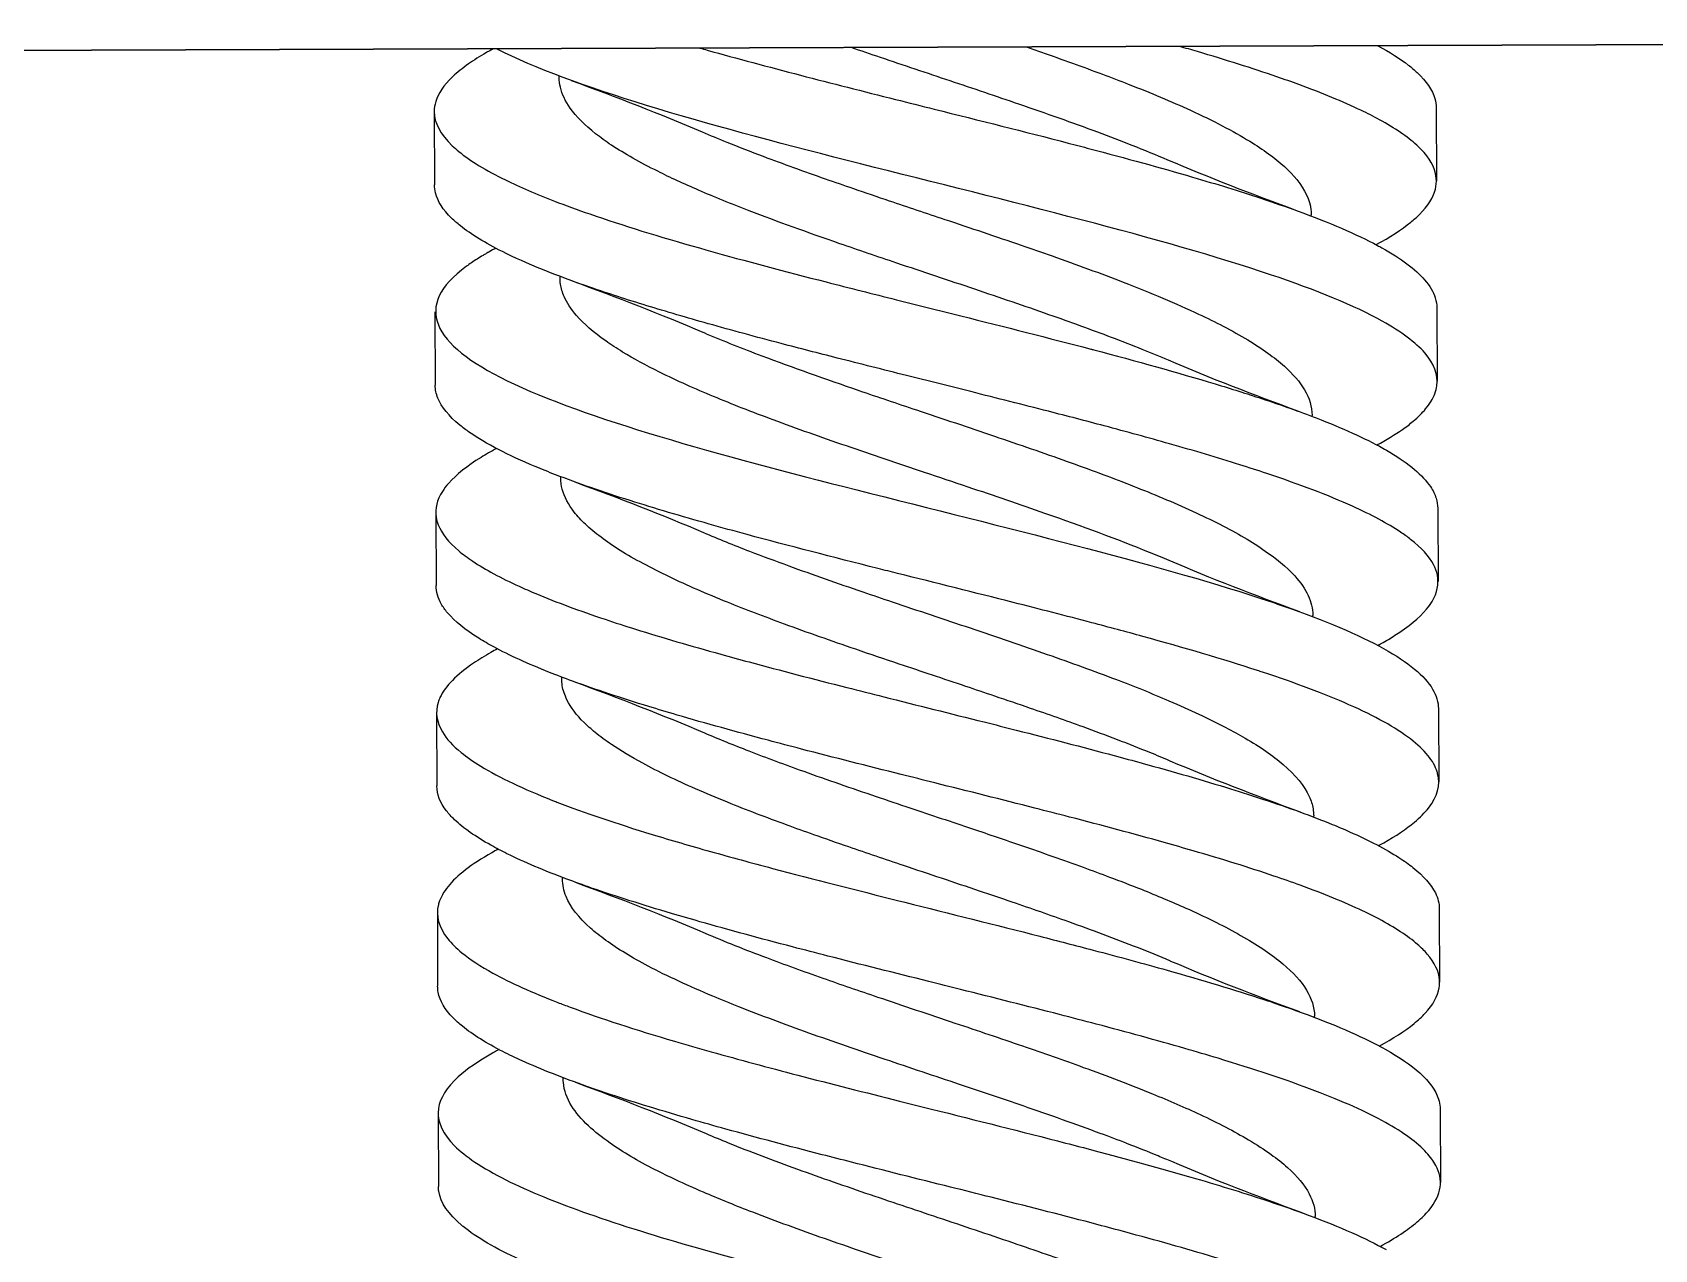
# Model space of a CAD drawing. Header units: millimetres. Extents: x 129 to 6329, y 33 to 3553.
# Drawn here: x 4313.11 to 4345.49, y 2875.15 to 2899.45 of the extents above; entities that cross this region are included whole.
import ezdxf

# ---------------------------------------------------------------- set-up
doc = ezdxf.new("R2010")
doc.units = ezdxf.units.MM
doc.layers.add('vistasIsometricas', color=255, linetype='Continuous')

msp = doc.modelspace()

# ---------------------------------------------------------------- linework, layer by layer
at = {"layer": 'vistasIsometricas', "extrusion": (-0.004614, 0.999989, 7.66e-14)}
for p, q in [((4296.886, 2899.041), (4407.784, 2899.421)), ((4303.957, 2899.074), (4414.855, 2899.454)), ((4323.624, 2898.553), (4323.624, 2898.583)), ((4341.127, 2897.953), (4341.133, 2896.489)), ((4321.127, 2897.873), (4321.133, 2896.409)), ((4338.636, 2895.788), (4338.636, 2895.809)), ((4323.64, 2894.553), (4323.64, 2894.583)), ((4321.143, 2893.873), (4321.149, 2892.409)), ((4341.143, 2893.953), (4341.149, 2892.489)), ((4338.652, 2891.788), (4338.652, 2891.809)), ((4323.657, 2890.553), (4323.656, 2890.583)), ((4321.159, 2889.873), (4321.165, 2888.409)), ((4341.159, 2889.954), (4341.165, 2888.489)), ((4338.668, 2887.788), (4338.668, 2887.81)), ((4323.673, 2886.553), (4323.673, 2886.583)), ((4341.175, 2885.954), (4341.181, 2884.489)), ((4321.175, 2885.873), (4321.181, 2884.409)), ((4338.684, 2883.788), (4338.684, 2883.81)), ((4323.689, 2882.553), (4323.689, 2882.583)), ((4321.191, 2881.873), (4321.197, 2880.409)), ((4341.191, 2881.954), (4341.197, 2880.489)), ((4338.7, 2879.788), (4338.7, 2879.81)), ((4323.705, 2878.553), (4323.705, 2878.583)), ((4321.208, 2877.873), (4321.213, 2876.409)), ((4341.207, 2877.954), (4341.213, 2876.49)), ((4338.716, 2875.788), (4338.716, 2875.81))]:
    msp.add_line(p, q, dxfattribs=at)
at = {"layer": 'vistasIsometricas'}
for points, knots in [([(4339.929, 2895.217), (4340.206, 2895.366), (4340.438, 2895.516), (4340.685, 2895.717), (4340.743, 2895.768), (4340.965, 2895.989), (4341.072, 2896.158), (4341.13, 2896.397), (4341.136, 2896.466), (4341.118, 2896.708), (4341.036, 2896.881), (4340.843, 2897.104), (4340.794, 2897.153), (4340.555, 2897.373), (4340.305, 2897.542), (4339.881, 2897.774), (4339.757, 2897.837), (4339.268, 2898.071), (4338.853, 2898.242), (4338.244, 2898.465), (4338.098, 2898.517), (4337.46, 2898.737), (4336.929, 2898.904), (4336.244, 2899.106), (4336.124, 2899.141), (4336.003, 2899.175)], [10.8534428, 10.8534428, 10.8534428, 10.8534428, 10.9437204, 10.9437204, 10.9746812, 10.9746812, 11.0772986, 11.0772986, 11.1190903, 11.1190903, 11.2244016, 11.2244016, 11.2545902, 11.2545902, 11.3579651, 11.3579651, 11.3964616, 11.3964616, 11.5013523, 11.5013523, 11.5332624, 11.5332624, 11.6361791, 11.6361791, 11.6576149, 11.6576149, 11.6576149, 11.6576149]), ([(4339.964, 2899.189), (4340.201, 2899.061), (4340.404, 2898.932), (4340.637, 2898.753), (4340.697, 2898.702), (4340.936, 2898.479), (4341.053, 2898.306), (4341.118, 2898.073), (4341.127, 2898.013), (4341.127, 2897.953)], [6.4805932, 6.4805932, 6.4805932, 6.4805932, 6.5590672, 6.5590672, 6.5899623, 6.5899623, 6.6952819, 6.6952819, 6.7314736, 6.7314736, 6.7314736, 6.7314736]), ([(4322.214, 2899.076), (4322.207, 2899.071), (4322.185, 2899.059), (4322.171, 2899.051), (4322.039, 2898.975), (4321.92, 2898.9), (4321.812, 2898.824), (4321.693, 2898.741), (4321.589, 2898.657), (4321.501, 2898.574), (4321.498, 2898.571), (4321.495, 2898.568), (4321.492, 2898.566), (4321.32, 2898.401), (4321.208, 2898.237), (4321.158, 2898.074), (4321.138, 2898.008), (4321.127, 2897.943), (4321.127, 2897.877), (4321.127, 2897.648), (4321.249, 2897.42), (4321.489, 2897.192), (4321.529, 2897.154), (4321.572, 2897.116), (4321.619, 2897.078), (4321.851, 2896.888), (4322.164, 2896.698), (4322.55, 2896.509), (4322.838, 2896.368), (4323.165, 2896.228), (4323.528, 2896.087), (4323.751, 2896.001), (4323.987, 2895.915), (4324.236, 2895.829), (4324.889, 2895.602), (4325.627, 2895.376), (4326.422, 2895.15), (4326.48, 2895.134), (4326.538, 2895.117), (4326.596, 2895.101), (4327.341, 2894.891), (4328.135, 2894.682), (4328.951, 2894.472), (4329.413, 2894.354), (4329.883, 2894.235), (4330.354, 2894.117), (4330.782, 2894.01), (4331.211, 2893.902), (4331.64, 2893.795), (4332.52, 2893.574), (4333.395, 2893.353), (4334.233, 2893.132), (4334.253, 2893.127), (4334.272, 2893.122), (4334.292, 2893.117), (4335.148, 2892.891), (4335.966, 2892.664), (4336.716, 2892.437), (4337.038, 2892.34), (4337.347, 2892.242), (4337.642, 2892.145), (4338.034, 2892.015), (4338.399, 2891.886), (4338.735, 2891.756), (4339.254, 2891.555), (4339.701, 2891.354), (4340.063, 2891.153)], [0.71570512, 0.71570512, 0.71570512, 0.71570512, 0.71574057, 0.71574057, 0.71574057, 0.71606639, 0.71606639, 0.71606639, 0.71642767, 0.71642767, 0.71642767, 0.71643921, 0.71643921, 0.71643921, 0.71715021, 0.71715021, 0.71715021, 0.7174341, 0.7174341, 0.7174341, 0.71842898, 0.71842898, 0.71842898, 0.7185953, 0.7185953, 0.7185953, 0.71942387, 0.71942387, 0.71942387, 0.72004038, 0.72004038, 0.72004038, 0.72041876, 0.72041876, 0.72041876, 0.72141363, 0.72141363, 0.72141363, 0.72148547, 0.72148547, 0.72148547, 0.72240851, 0.72240851, 0.72240851, 0.72293055, 0.72293055, 0.72293055, 0.72340341, 0.72340341, 0.72340341, 0.72437564, 0.72437564, 0.72437564, 0.72439828, 0.72439828, 0.72439828, 0.72539315, 0.72539315, 0.72539315, 0.72582073, 0.72582073, 0.72582073, 0.72638805, 0.72638805, 0.72638805, 0.72726581, 0.72726581, 0.72726581, 0.72726581]), ([(4340.053, 2893.689), (4339.501, 2893.996), (4338.745, 2894.305), (4337.824, 2894.616), (4335.683, 2895.341), (4332.612, 2896.078), (4329.637, 2896.831), (4326.782, 2897.554), (4324.073, 2898.292), (4322.532, 2899.049), (4322.478, 2899.076), (4322.426, 2899.102), (4322.375, 2899.129)], [0.277424582, 0.277424582, 0.277424582, 0.277424582, 0.278741435, 0.278741435, 0.278741435, 0.281803878, 0.281803878, 0.281803878, 0.284742326, 0.284742326, 0.284742326, 0.284844671, 0.284844671, 0.284844671, 0.284844671]), ([(4326.433, 2899.143), (4326.481, 2899.129), (4326.53, 2899.115), (4326.58, 2899.101), (4327.173, 2898.934), (4327.796, 2898.768), (4328.437, 2898.601), (4329.058, 2898.44), (4329.696, 2898.278), (4330.338, 2898.117), (4330.595, 2898.052), (4330.852, 2897.988), (4331.11, 2897.923), (4332.012, 2897.698), (4332.914, 2897.472), (4333.784, 2897.246), (4333.929, 2897.208), (4334.074, 2897.17), (4334.217, 2897.132), (4334.932, 2896.944), (4335.62, 2896.755), (4336.265, 2896.566), (4336.745, 2896.426), (4337.201, 2896.285), (4337.626, 2896.145), (4337.887, 2896.058), (4338.137, 2895.972), (4338.374, 2895.885), (4338.996, 2895.658), (4339.53, 2895.43), (4339.956, 2895.202), (4339.987, 2895.186), (4340.017, 2895.169), (4340.047, 2895.153)], [0.715644253, 0.715644253, 0.715644253, 0.715644253, 0.715705115, 0.715705115, 0.715705115, 0.71643923, 0.71643923, 0.71643923, 0.717150204, 0.717150204, 0.717150204, 0.717434113, 0.717434113, 0.717434113, 0.718428988, 0.718428988, 0.718428988, 0.718595292, 0.718595292, 0.718595292, 0.719423871, 0.719423871, 0.719423871, 0.720040381, 0.720040381, 0.720040381, 0.720418762, 0.720418762, 0.720418762, 0.721413635, 0.721413635, 0.721413635, 0.721485469, 0.721485469, 0.721485469, 0.721485469]), ([(4335.769, 2896.907), (4335.542, 2897.004), (4335.305, 2897.101), (4334.837, 2897.286), (4334.609, 2897.373), (4333.871, 2897.648), (4333.342, 2897.835), (4332.349, 2898.176), (4331.89, 2898.331), (4330.964, 2898.641), (4330.498, 2898.797), (4329.84, 2899.02), (4329.645, 2899.086), (4329.451, 2899.153)], [-1.0735242, -1.0735242, -1.0735242, -1.0735242, -1.0278297, -1.0278297, -0.9866179, -0.9866179, -0.8983752, -0.8983752, -0.8253751, -0.8253751, -0.7516959, -0.7516959, -0.7202333, -0.7202333, -0.7202333, -0.7202333]), ([(4332.947, 2899.165), (4333.048, 2899.13), (4333.148, 2899.095), (4333.666, 2898.914), (4334.074, 2898.768), (4334.642, 2898.555), (4334.814, 2898.489), (4335.427, 2898.249), (4335.843, 2898.075), (4336.674, 2897.694), (4337.073, 2897.488), (4337.543, 2897.198), (4337.666, 2897.115), (4338.016, 2896.86), (4338.206, 2896.688), (4338.51, 2896.313), (4338.605, 2896.112), (4338.633, 2895.876), (4338.635, 2895.843), (4338.636, 2895.809)], [-28.9743522, -28.9743522, -28.9743522, -28.9743522, -28.9579503, -28.9579503, -28.8888077, -28.8888077, -28.8576988, -28.8576988, -28.7757194, -28.7757194, -28.6785134, -28.6785134, -28.6398757, -28.6398757, -28.5590536, -28.5590536, -28.4646509, -28.4646509, -28.4492004, -28.4492004, -28.4492004, -28.4492004]), ([(4335.785, 2892.908), (4335.616, 2892.98), (4335.442, 2893.052), (4335.063, 2893.204), (4334.859, 2893.284), (4334.249, 2893.515), (4333.831, 2893.667), (4332.917, 2893.988), (4332.421, 2894.157), (4331.4, 2894.501), (4330.879, 2894.675), (4329.978, 2894.978), (4329.598, 2895.107), (4328.592, 2895.456), (4327.982, 2895.675), (4327.058, 2896.031), (4326.72, 2896.168), (4326.113, 2896.431), (4325.841, 2896.556), (4325.239, 2896.856), (4324.93, 2897.03), (4324.552, 2897.28), (4324.447, 2897.356), (4324.134, 2897.602), (4323.963, 2897.772), (4323.744, 2898.082), (4323.678, 2898.221), (4323.632, 2898.425), (4323.625, 2898.489), (4323.624, 2898.553)], [-1.6157554, -1.6157554, -1.6157554, -1.6157554, -1.5817348, -1.5817348, -1.5441935, -1.5441935, -1.4726585, -1.4726585, -1.3926564, -1.3926564, -1.3103312, -1.3103312, -1.249384, -1.249384, -1.145686, -1.145686, -1.0810085, -1.0810085, -1.0218906, -1.0218906, -0.9397544, -0.9397544, -0.904301, -0.904301, -0.8241905, -0.8241905, -0.7590246, -0.7590246, -0.7289933, -0.7289933, -0.7289933, -0.7289933]), ([(4326.474, 2897.469), (4326.633, 2897.401), (4326.798, 2897.333), (4327.201, 2897.17), (4327.444, 2897.076), (4328.092, 2896.831), (4328.507, 2896.682), (4329.119, 2896.467), (4329.307, 2896.402), (4329.732, 2896.256), (4329.972, 2896.175), (4330.579, 2895.97), (4330.949, 2895.846), (4331.832, 2895.55), (4332.342, 2895.379), (4333.051, 2895.135), (4333.257, 2895.063), (4333.955, 2894.817), (4334.432, 2894.643), (4335.43, 2894.256), (4335.936, 2894.045), (4336.559, 2893.751), (4336.723, 2893.67), (4337.052, 2893.498), (4337.215, 2893.407), (4337.657, 2893.141), (4337.903, 2892.965), (4338.272, 2892.633), (4338.407, 2892.477), (4338.6, 2892.15), (4338.651, 2891.98), (4338.652, 2891.809)], [-28.7144397, -28.7144397, -28.7144397, -28.7144397, -28.6823003, -28.6823003, -28.6377092, -28.6377092, -28.5670158, -28.5670158, -28.5363738, -28.5363738, -28.4979989, -28.4979989, -28.4395111, -28.4395111, -28.3583183, -28.3583183, -28.324425, -28.324425, -28.2421881, -28.2421881, -28.1422543, -28.1422543, -28.1042947, -28.1042947, -28.0614898, -28.0614898, -27.9792195, -27.9792195, -27.9061338, -27.9061338, -27.8265379, -27.8265379, -27.8265379, -27.8265379]), ([(4339.961, 2887.217), (4339.986, 2887.23), (4340.01, 2887.243), (4340.13, 2887.31), (4340.22, 2887.363), (4340.579, 2887.591), (4340.791, 2887.764), (4340.978, 2887.989), (4341.015, 2888.041), (4341.151, 2888.267), (4341.186, 2888.441), (4341.139, 2888.686), (4341.113, 2888.757), (4340.987, 2888.997), (4340.834, 2889.164), (4340.556, 2889.381), (4340.489, 2889.429), (4340.158, 2889.65), (4339.836, 2889.822), (4338.972, 2890.213), (4338.398, 2890.43), (4337.572, 2890.706), (4337.392, 2890.765), (4336.766, 2890.962), (4336.298, 2891.102), (4335.386, 2891.36), (4334.95, 2891.479), (4334.137, 2891.696), (4333.765, 2891.793), (4332.879, 2892.021), (4332.361, 2892.151), (4331.413, 2892.389), (4330.985, 2892.496), (4330.093, 2892.72), (4329.63, 2892.836), (4328.795, 2893.05), (4328.421, 2893.146), (4327.554, 2893.374), (4327.068, 2893.506), (4326.173, 2893.758), (4325.762, 2893.878), (4324.976, 2894.119), (4324.602, 2894.24), (4323.561, 2894.6), (4322.968, 2894.838), (4322.148, 2895.249), (4321.868, 2895.42), (4321.588, 2895.643), (4321.529, 2895.694), (4321.304, 2895.913), (4321.196, 2896.081), (4321.14, 2896.303), (4321.133, 2896.356), (4321.133, 2896.409)], [9.231634, 9.231634, 9.231634, 9.231634, 9.239582, 9.239582, 9.271803, 9.271803, 9.376628, 9.376628, 9.408037, 9.408037, 9.513327, 9.513327, 9.556752, 9.556752, 9.65901, 9.65901, 9.688601, 9.688601, 9.793862, 9.793862, 9.927723, 9.927723, 9.963546, 9.963546, 10.049287, 10.049287, 10.122789, 10.122789, 10.182649, 10.182649, 10.263408, 10.263408, 10.329549, 10.329549, 10.40163, 10.40163, 10.461278, 10.461278, 10.542552, 10.542552, 10.616652, 10.616652, 10.691359, 10.691359, 10.838575, 10.838575, 10.943575, 10.943575, 10.974916, 10.974916, 11.07765, 11.07765, 11.110061, 11.110061, 11.110061, 11.110061]), ([(4322.23, 2895.076), (4322.227, 2895.074), (4322.219, 2895.069), (4322.214, 2895.066), (4322.208, 2895.063), (4322.203, 2895.06), (4322.198, 2895.057), (4322.187, 2895.051), (4322.176, 2895.045), (4322.166, 2895.039), (4322.145, 2895.027), (4322.124, 2895.015), (4322.104, 2895.002), (4322.063, 2894.978), (4322.024, 2894.954), (4321.985, 2894.929), (4321.909, 2894.881), (4321.838, 2894.832), (4321.772, 2894.784), (4320.685, 2893.988), (4321.092, 2893.228), (4322.584, 2892.501), (4324.146, 2891.739), (4326.828, 2891.014), (4329.563, 2890.32), (4332.535, 2889.567), (4335.508, 2888.851), (4337.587, 2888.168), (4337.758, 2888.112), (4337.924, 2888.056), (4338.084, 2888), (4338.912, 2887.712), (4339.582, 2887.429), (4340.079, 2887.153)], [0.721485426, 0.721485426, 0.721485426, 0.721485426, 0.721492956, 0.721492956, 0.721492956, 0.721500486, 0.721500486, 0.721500486, 0.721515547, 0.721515547, 0.721515547, 0.721545668, 0.721545668, 0.721545668, 0.721605911, 0.721605911, 0.721605911, 0.721726395, 0.721726395, 0.721726395, 0.723710284, 0.723710284, 0.723710284, 0.725788502, 0.725788502, 0.725788502, 0.728046504, 0.728046504, 0.728046504, 0.728232576, 0.728232576, 0.728232576, 0.729196454, 0.729196454, 0.729196454, 0.729196454]), ([(4340.047, 2895.153), (4340.427, 2894.941), (4340.714, 2894.729), (4340.898, 2894.516), (4341.002, 2894.396), (4341.073, 2894.275), (4341.111, 2894.155), (4341.132, 2894.088), (4341.143, 2894.021), (4341.143, 2893.953)], [0.721485469, 0.721485469, 0.721485469, 0.721485469, 0.72240851, 0.72240851, 0.72240851, 0.722930558, 0.722930558, 0.722930558, 0.723220763, 0.723220763, 0.723220763, 0.723220763]), ([(4335.801, 2888.908), (4335.674, 2888.962), (4335.543, 2889.017), (4334.769, 2889.332), (4334.064, 2889.591), (4332.82, 2890.027), (4332.305, 2890.202), (4331.495, 2890.474), (4331.205, 2890.571), (4330.389, 2890.845), (4329.867, 2891.021), (4328.853, 2891.37), (4328.364, 2891.543), (4327.686, 2891.796), (4327.48, 2891.874), (4326.884, 2892.108), (4326.512, 2892.262), (4325.978, 2892.502), (4325.797, 2892.586), (4325.356, 2892.805), (4325.11, 2892.939), (4324.769, 2893.147), (4324.656, 2893.22), (4324.31, 2893.464), (4324.114, 2893.635), (4323.859, 2893.93), (4323.777, 2894.055), (4323.686, 2894.263), (4323.662, 2894.346), (4323.644, 2894.47), (4323.641, 2894.512), (4323.64, 2894.553)], [-2.3186754, -2.3186754, -2.3186754, -2.3186754, -2.2930132, -2.2930132, -2.1701217, -2.1701217, -2.0874966, -2.0874966, -2.0415519, -2.0415519, -1.9583562, -1.9583562, -1.8764307, -1.8764307, -1.8392959, -1.8392959, -1.766376, -1.766376, -1.7263468, -1.7263468, -1.6633399, -1.6633399, -1.6286813, -1.6286813, -1.5486017, -1.5486017, -1.4899294, -1.4899294, -1.4512486, -1.4512486, -1.4318794, -1.4318794, -1.4318794, -1.4318794]), ([(4339.945, 2891.217), (4340.137, 2891.321), (4340.308, 2891.424), (4340.533, 2891.582), (4340.604, 2891.636), (4340.767, 2891.773), (4340.85, 2891.855), (4341.003, 2892.039), (4341.065, 2892.14), (4341.123, 2892.295), (4341.136, 2892.348), (4341.172, 2892.62), (4341.091, 2892.837), (4340.718, 2893.266), (4340.432, 2893.477), (4340.053, 2893.689)], [2.7440973, 2.7440973, 2.7440973, 2.7440973, 2.8067832, 2.8067832, 2.8393183, 2.8393183, 2.8890991, 2.8890991, 2.9504415, 2.9504415, 2.9826676, 2.9826676, 3.1150743, 3.1150743, 3.2441779, 3.2441779, 3.2441779, 3.2441779]), ([(4326.49, 2893.469), (4326.513, 2893.459), (4326.536, 2893.449), (4326.907, 2893.292), (4327.278, 2893.145), (4328.278, 2892.767), (4328.931, 2892.536), (4329.984, 2892.176), (4330.368, 2892.047), (4331.273, 2891.743), (4331.795, 2891.569), (4332.805, 2891.226), (4333.292, 2891.058), (4334.194, 2890.735), (4334.61, 2890.581), (4335.207, 2890.348), (4335.403, 2890.269), (4336.01, 2890.016), (4336.395, 2889.842), (4337.095, 2889.49), (4337.405, 2889.312), (4337.93, 2888.956), (4338.143, 2888.78), (4338.422, 2888.473), (4338.511, 2888.344), (4338.634, 2888.082), (4338.666, 2887.95), (4338.668, 2887.815), (4338.668, 2887.812), (4338.668, 2887.81)], [-26.8452599, -26.8452599, -26.8452599, -26.8452599, -26.8406347, -26.8406347, -26.7711431, -26.7711431, -26.6619578, -26.6619578, -26.6008715, -26.6008715, -26.5185247, -26.5185247, -26.43909, -26.43909, -26.3663366, -26.3663366, -26.3291516, -26.3291516, -26.2472308, -26.2472308, -26.1636367, -26.1636367, -26.0806316, -26.0806316, -26.0202047, -26.0202047, -25.9585926, -25.9585926, -25.9573131, -25.9573131, -25.9573131, -25.9573131]), ([(4340.085, 2885.689), (4339.879, 2885.803), (4339.645, 2885.918), (4339.386, 2886.032), (4338.897, 2886.249), (4338.316, 2886.465), (4337.664, 2886.681), (4337.63, 2886.692), (4337.595, 2886.703), (4337.561, 2886.715), (4336.866, 2886.942), (4336.094, 2887.168), (4335.271, 2887.395), (4334.94, 2887.486), (4334.601, 2887.577), (4334.255, 2887.668), (4333.743, 2887.803), (4333.217, 2887.938), (4332.684, 2888.073), (4331.922, 2888.267), (4331.146, 2888.46), (4330.377, 2888.653), (4330.246, 2888.685), (4330.116, 2888.718), (4329.986, 2888.751), (4329.09, 2888.977), (4328.209, 2889.203), (4327.374, 2889.428), (4327.117, 2889.498), (4326.865, 2889.567), (4326.618, 2889.637), (4326.061, 2889.794), (4325.531, 2889.95), (4325.037, 2890.107), (4324.495, 2890.279), (4323.996, 2890.451), (4323.55, 2890.623), (4323.41, 2890.678), (4323.274, 2890.732), (4323.145, 2890.786), (4322.605, 2891.013), (4322.162, 2891.241), (4321.835, 2891.468), (4321.765, 2891.517), (4321.7, 2891.565), (4321.641, 2891.614), (4321.421, 2891.793), (4321.273, 2891.973), (4321.201, 2892.153), (4321.167, 2892.238), (4321.15, 2892.323), (4321.149, 2892.409)], [0.264838028, 0.264838028, 0.264838028, 0.264838028, 0.265338026, 0.265338026, 0.265338026, 0.266283113, 0.266283113, 0.266283113, 0.266332894, 0.266332894, 0.266332894, 0.267327765, 0.267327765, 0.267327765, 0.267728197, 0.267728197, 0.267728197, 0.268322659, 0.268322659, 0.268322659, 0.269173282, 0.269173282, 0.269173282, 0.269317525, 0.269317525, 0.269317525, 0.270312395, 0.270312395, 0.270312395, 0.270618366, 0.270618366, 0.270618366, 0.271307283, 0.271307283, 0.271307283, 0.272063451, 0.272063451, 0.272063451, 0.272302154, 0.272302154, 0.272302154, 0.273297022, 0.273297022, 0.273297022, 0.273508535, 0.273508535, 0.273508535, 0.2742919, 0.2742919, 0.2742919, 0.274663472, 0.274663472, 0.274663472, 0.274663472]), ([(4322.374, 2891.146), (4322.263, 2891.087), (4322.16, 2891.028), (4321.786, 2890.797), (4321.57, 2890.627), (4321.369, 2890.401), (4321.327, 2890.345), (4321.182, 2890.118), (4321.14, 2889.946), (4321.175, 2889.724), (4321.189, 2889.673), (4321.277, 2889.45), (4321.413, 2889.278), (4321.7, 2889.036), (4321.794, 2888.966), (4322.148, 2888.729), (4322.458, 2888.562), (4322.931, 2888.347), (4323.043, 2888.298), (4323.568, 2888.077), (4324.03, 2887.907), (4324.735, 2887.671), (4324.937, 2887.605), (4325.677, 2887.373), (4326.248, 2887.206), (4327.035, 2886.988), (4327.224, 2886.936), (4328.044, 2886.714), (4328.697, 2886.545), (4329.609, 2886.313), (4329.855, 2886.251), (4330.767, 2886.021), (4331.437, 2885.854), (4332.318, 2885.633), (4332.532, 2885.579), (4333.413, 2885.355), (4334.068, 2885.186), (4334.89, 2884.966), (4335.076, 2884.915), (4335.882, 2884.694), (4336.474, 2884.523), (4337.252, 2884.282), (4337.471, 2884.212), (4338.186, 2883.975), (4338.645, 2883.809), (4339.174, 2883.593), (4339.289, 2883.544), (4339.788, 2883.323), (4340.119, 2883.151), (4340.489, 2882.913), (4340.582, 2882.846), (4340.879, 2882.611), (4341.028, 2882.442), (4341.138, 2882.22), (4341.157, 2882.168), (4341.184, 2882.061), (4341.191, 2882.007), (4341.191, 2881.954)], [8.095749, 8.095749, 8.095749, 8.095749, 8.131528, 8.131528, 8.235056, 8.235056, 8.268817, 8.268817, 8.373307, 8.373307, 8.40434, 8.40434, 8.509653, 8.509653, 8.552572, 8.552572, 8.65494, 8.65494, 8.685054, 8.685054, 8.790251, 8.790251, 8.830614, 8.830614, 8.933553, 8.933553, 8.965545, 8.965545, 9.070417, 9.070417, 9.108839, 9.108839, 9.21223, 9.21223, 9.245581, 9.245581, 9.350163, 9.350163, 9.381288, 9.381288, 9.486597, 9.486597, 9.529641, 9.529641, 9.63198, 9.63198, 9.661995, 9.661995, 9.767204, 9.767204, 9.807681, 9.807681, 9.910593, 9.910593, 9.942504, 9.942504, 9.975235, 9.975235, 9.975235, 9.975235]), ([(4340.063, 2891.153), (4340.111, 2891.126), (4340.158, 2891.099), (4340.203, 2891.072), (4340.588, 2890.844), (4340.861, 2890.615), (4341.014, 2890.385), (4341.065, 2890.308), (4341.103, 2890.232), (4341.127, 2890.155), (4341.148, 2890.088), (4341.159, 2890.021), (4341.159, 2889.954)], [0.727265813, 0.727265813, 0.727265813, 0.727265813, 0.727382918, 0.727382918, 0.727382918, 0.728377789, 0.728377789, 0.728377789, 0.7287109, 0.7287109, 0.7287109, 0.729001108, 0.729001108, 0.729001108, 0.729001108]), ([(4335.818, 2884.907), (4335.686, 2884.964), (4335.552, 2885.02), (4334.995, 2885.246), (4334.548, 2885.417), (4333.739, 2885.711), (4333.388, 2885.835), (4332.795, 2886.04), (4332.558, 2886.121), (4332.126, 2886.267), (4331.932, 2886.333), (4331.296, 2886.546), (4330.852, 2886.695), (4330.12, 2886.941), (4329.83, 2887.039), (4329.056, 2887.305), (4328.579, 2887.472), (4327.725, 2887.786), (4327.344, 2887.931), (4326.566, 2888.245), (4326.177, 2888.414), (4325.455, 2888.759), (4325.125, 2888.936), (4324.563, 2889.287), (4324.33, 2889.461), (4324.062, 2889.715), (4323.988, 2889.795), (4323.805, 2890.028), (4323.725, 2890.181), (4323.666, 2890.407), (4323.657, 2890.48), (4323.657, 2890.553)], [-1.6962332, -1.6962332, -1.6962332, -1.6962332, -1.6698084, -1.6698084, -1.5894996, -1.5894996, -1.5310481, -1.5310481, -1.4927328, -1.4927328, -1.4619082, -1.4619082, -1.391823, -1.391823, -1.3454258, -1.3454258, -1.2663184, -1.2663184, -1.197578, -1.197578, -1.1180147, -1.1180147, -1.0348031, -1.0348031, -0.9529329, -0.9529329, -0.9154581, -0.9154581, -0.8436987, -0.8436987, -0.8095444, -0.8095444, -0.8095444, -0.8095444]), ([(4326.507, 2889.469), (4326.797, 2889.345), (4327.104, 2889.221), (4327.677, 2888.999), (4327.937, 2888.902), (4328.679, 2888.631), (4329.175, 2888.458), (4329.876, 2888.218), (4330.073, 2888.152), (4330.786, 2887.911), (4331.307, 2887.738), (4332.347, 2887.388), (4332.864, 2887.212), (4333.838, 2886.871), (4334.294, 2886.705), (4335.104, 2886.397), (4335.46, 2886.254), (4336.21, 2885.934), (4336.59, 2885.757), (4337.064, 2885.508), (4337.194, 2885.437), (4337.615, 2885.19), (4337.869, 2885.015), (4338.323, 2884.626), (4338.497, 2884.414), (4338.631, 2884.119), (4338.657, 2884.037), (4338.679, 2883.907), (4338.684, 2883.858), (4338.684, 2883.81)], [-27.4703589, -27.4703589, -27.4703589, -27.4703589, -27.4118044, -27.4118044, -27.3658184, -27.3658184, -27.2839802, -27.2839802, -27.2525612, -27.2525612, -27.1703675, -27.1703675, -27.0873334, -27.0873334, -27.0092386, -27.0092386, -26.9419781, -26.9419781, -26.8586679, -26.8586679, -26.8251249, -26.8251249, -26.7428801, -26.7428801, -26.6431666, -26.6431666, -26.6051544, -26.6051544, -26.5824791, -26.5824791, -26.5824791, -26.5824791]), ([(4339.993, 2879.217), (4340.271, 2879.367), (4340.503, 2879.516), (4340.771, 2879.734), (4340.845, 2879.803), (4341.067, 2880.041), (4341.161, 2880.211), (4341.197, 2880.432), (4341.199, 2880.483), (4341.183, 2880.708), (4341.101, 2880.88), (4340.896, 2881.117), (4340.831, 2881.182), (4340.56, 2881.415), (4340.301, 2881.584), (4339.881, 2881.807), (4339.774, 2881.86), (4339.301, 2882.085), (4338.883, 2882.256), (4338.246, 2882.488), (4338.072, 2882.549), (4337.394, 2882.779), (4336.852, 2882.947), (4336.087, 2883.17), (4335.895, 2883.225), (4335.096, 2883.45), (4334.464, 2883.619), (4333.583, 2883.848), (4333.351, 2883.907), (4332.459, 2884.135), (4331.789, 2884.303), (4330.895, 2884.527), (4330.671, 2884.583), (4329.776, 2884.808), (4329.11, 2884.976), (4328.235, 2885.204), (4328.012, 2885.262), (4327.159, 2885.489), (4326.551, 2885.657), (4325.784, 2885.882), (4325.595, 2885.939), (4324.859, 2886.164), (4324.349, 2886.333), (4323.728, 2886.561), (4323.575, 2886.619), (4323.002, 2886.847), (4322.63, 2887.016), (4322.211, 2887.242), (4322.112, 2887.3), (4321.748, 2887.527), (4321.538, 2887.697), (4321.346, 2887.925), (4321.304, 2887.984), (4321.201, 2888.165), (4321.166, 2888.287), (4321.165, 2888.409)], [7.609721, 7.609721, 7.609721, 7.609721, 7.70002, 7.70002, 7.741436, 7.741436, 7.844137, 7.844137, 7.875377, 7.875377, 7.980395, 7.980395, 8.019552, 8.019552, 8.122772, 8.122772, 8.155607, 8.155607, 8.260303, 8.260303, 8.297955, 8.297955, 8.401529, 8.401529, 8.435424, 8.435424, 8.539884, 8.539884, 8.576629, 8.576629, 8.680418, 8.680418, 8.714966, 8.714966, 8.819275, 8.819275, 8.855491, 8.855491, 8.959406, 8.959406, 8.994343, 8.994343, 9.09856, 9.09856, 9.134469, 9.134469, 9.238457, 9.238457, 9.273622, 9.273622, 9.377785, 9.377785, 9.413517, 9.413517, 9.488111, 9.488111, 9.488111, 9.488111]), ([(4322.262, 2887.076), (4322.136, 2887.005), (4322.021, 2886.934), (4321.916, 2886.863), (4321.576, 2886.633), (4321.349, 2886.403), (4321.244, 2886.173), (4321.229, 2886.14), (4321.216, 2886.107), (4321.206, 2886.074), (4321.146, 2885.878), (4321.175, 2885.682), (4321.293, 2885.487), (4321.375, 2885.35), (4321.5, 2885.214), (4321.667, 2885.078), (4321.78, 2884.986), (4321.911, 2884.894), (4322.06, 2884.803), (4322.43, 2884.575), (4322.913, 2884.348), (4323.489, 2884.121), (4323.518, 2884.11), (4323.547, 2884.099), (4323.577, 2884.087), (4324.133, 2883.872), (4324.774, 2883.657), (4325.478, 2883.442), (4325.85, 2883.328), (4326.24, 2883.215), (4326.644, 2883.101), (4327.044, 2882.989), (4327.457, 2882.876), (4327.881, 2882.764), (4328.694, 2882.548), (4329.544, 2882.333), (4330.403, 2882.117), (4330.443, 2882.107), (4330.484, 2882.097), (4330.524, 2882.086), (4331.424, 2881.861), (4332.332, 2881.635), (4333.216, 2881.409), (4333.576, 2881.317), (4333.932, 2881.224), (4334.282, 2881.132), (4334.79, 2880.998), (4335.285, 2880.864), (4335.761, 2880.73), (4336.451, 2880.535), (4337.1, 2880.34), (4337.691, 2880.145), (4337.787, 2880.113), (4337.881, 2880.081), (4337.974, 2880.049), (4338.638, 2879.822), (4339.218, 2879.595), (4339.695, 2879.367), (4339.844, 2879.295), (4339.983, 2879.224), (4340.111, 2879.153)], [0.73304618, 0.73304618, 0.73304618, 0.73304618, 0.73335218, 0.73335218, 0.73335218, 0.73434705, 0.73434705, 0.73434705, 0.73449126, 0.73449126, 0.73449126, 0.73534192, 0.73534192, 0.73534192, 0.73593635, 0.73593635, 0.73593635, 0.73633681, 0.73633681, 0.73633681, 0.73733168, 0.73733168, 0.73733168, 0.73738144, 0.73738144, 0.73738144, 0.73832655, 0.73832655, 0.73832655, 0.73882653, 0.73882653, 0.73882653, 0.73932144, 0.73932144, 0.73932144, 0.74027161, 0.74027161, 0.74027161, 0.74031631, 0.74031631, 0.74031631, 0.74131118, 0.74131118, 0.74131118, 0.7417167, 0.7417167, 0.7417167, 0.74230608, 0.74230608, 0.74230608, 0.74316179, 0.74316179, 0.74316179, 0.74330095, 0.74330095, 0.74330095, 0.74429582, 0.74429582, 0.74429582, 0.74460688, 0.74460688, 0.74460688, 0.74460688]), ([(4340.079, 2887.153), (4340.575, 2886.876), (4340.899, 2886.606), (4341.057, 2886.343), (4341.136, 2886.211), (4341.173, 2886.082), (4341.173, 2885.954)], [0.729196454, 0.729196454, 0.729196454, 0.729196454, 0.730159608, 0.730159608, 0.730159608, 0.730639267, 0.730639267, 0.730639267, 0.730639267]), ([(4335.834, 2880.907), (4335.828, 2880.91), (4335.821, 2880.913), (4335.4, 2881.092), (4334.953, 2881.269), (4334.256, 2881.529), (4334.027, 2881.612), (4333.426, 2881.827), (4333.047, 2881.959), (4332.448, 2882.164), (4332.232, 2882.237), (4331.511, 2882.48), (4331.003, 2882.65), (4330.13, 2882.943), (4329.764, 2883.067), (4329.168, 2883.273), (4328.934, 2883.354), (4328.524, 2883.5), (4328.346, 2883.564), (4327.756, 2883.78), (4327.359, 2883.931), (4326.763, 2884.172), (4326.55, 2884.262), (4325.959, 2884.521), (4325.605, 2884.691), (4325.061, 2884.986), (4324.854, 2885.11), (4324.549, 2885.316), (4324.439, 2885.398), (4324.259, 2885.545), (4324.186, 2885.61), (4323.968, 2885.826), (4323.854, 2885.977), (4323.732, 2886.223), (4323.7, 2886.318), (4323.677, 2886.46), (4323.673, 2886.506), (4323.673, 2886.553)], [-3.5635991, -3.5635991, -3.5635991, -3.5635991, -3.5623328, -3.5623328, -3.4790665, -3.4790665, -3.439729, -3.439729, -3.3776437, -3.3776437, -3.3430199, -3.3430199, -3.2629073, -3.2629073, -3.2043268, -3.2043268, -3.1658001, -3.1658001, -3.1355328, -3.1355328, -3.0639556, -3.0639556, -3.021793, -3.021793, -2.9415574, -2.9415574, -2.8830676, -2.8830676, -2.8446909, -2.8446909, -2.8140565, -2.8140565, -2.7433338, -2.7433338, -2.6988264, -2.6988264, -2.6769927, -2.6769927, -2.6769927, -2.6769927]), ([(4339.977, 2883.217), (4340.013, 2883.236), (4340.049, 2883.256), (4340.083, 2883.275), (4340.327, 2883.412), (4340.531, 2883.55), (4340.696, 2883.686), (4340.809, 2883.781), (4340.903, 2883.875), (4340.976, 2883.969), (4341.158, 2884.2), (4341.219, 2884.43), (4341.158, 2884.66), (4341.155, 2884.67), (4341.152, 2884.68), (4341.149, 2884.691), (4341.08, 2884.91), (4340.9, 2885.129), (4340.615, 2885.347), (4340.466, 2885.461), (4340.289, 2885.575), (4340.085, 2885.689)], [0.261274586, 0.261274586, 0.261274586, 0.261274586, 0.261358499, 0.261358499, 0.261358499, 0.261947859, 0.261947859, 0.261947859, 0.26235339, 0.26235339, 0.26235339, 0.26334826, 0.26334826, 0.26334826, 0.263392943, 0.263392943, 0.263392943, 0.264343134, 0.264343134, 0.264343134, 0.264838028, 0.264838028, 0.264838028, 0.264838028]), ([(4326.523, 2885.469), (4326.803, 2885.349), (4327.1, 2885.229), (4327.76, 2884.973), (4328.125, 2884.838), (4328.971, 2884.534), (4329.455, 2884.367), (4330.172, 2884.124), (4330.398, 2884.047), (4331.04, 2883.832), (4331.457, 2883.693), (4332.201, 2883.442), (4332.529, 2883.331), (4333.274, 2883.075), (4333.686, 2882.931), (4334.262, 2882.721), (4334.437, 2882.656), (4334.826, 2882.509), (4335.038, 2882.427), (4335.555, 2882.221), (4335.852, 2882.096), (4336.512, 2881.801), (4336.859, 2881.631), (4337.328, 2881.37), (4337.478, 2881.28), (4337.752, 2881.101), (4337.875, 2881.013), (4338.207, 2880.749), (4338.379, 2880.574), (4338.615, 2880.226), (4338.681, 2880.055), (4338.699, 2879.858), (4338.7, 2879.834), (4338.7, 2879.81)], [-26.8466441, -26.8466441, -26.8466441, -26.8466441, -26.7899335, -26.7899335, -26.7259308, -26.7259308, -26.6467954, -26.6467954, -26.6108125, -26.6108125, -26.5450151, -26.5450151, -26.4925171, -26.4925171, -26.4242322, -26.4242322, -26.3936959, -26.3936959, -26.3550732, -26.3550732, -26.2964369, -26.2964369, -26.2163315, -26.2163315, -26.1739332, -26.1739332, -26.1326731, -26.1326731, -26.0504153, -26.0504153, -25.9702041, -25.9702041, -25.9588922, -25.9588922, -25.9588922, -25.9588922]), ([(4340.117, 2877.689), (4339.736, 2877.901), (4339.263, 2878.112), (4338.14, 2878.54), (4337.49, 2878.755), (4336.559, 2879.037), (4336.338, 2879.102), (4335.548, 2879.33), (4334.957, 2879.492), (4334.102, 2879.717), (4333.858, 2879.781), (4332.963, 2880.012), (4332.301, 2880.179), (4331.423, 2880.399), (4331.212, 2880.452), (4330.323, 2880.674), (4329.649, 2880.843), (4328.75, 2881.074), (4328.514, 2881.135), (4327.64, 2881.364), (4327.02, 2881.531), (4326.239, 2881.754), (4326.05, 2881.809), (4325.293, 2882.033), (4324.759, 2882.202), (4324.099, 2882.431), (4323.933, 2882.491), (4323.322, 2882.719), (4322.923, 2882.888), (4322.467, 2883.113), (4322.36, 2883.169), (4321.955, 2883.396), (4321.712, 2883.565), (4321.473, 2883.795), (4321.419, 2883.854), (4321.246, 2884.079), (4321.182, 2884.244), (4321.181, 2884.409)], [0.000013, 0.000013, 0.000013, 0.000013, 0.129576, 0.129576, 0.262566, 0.262566, 0.302816, 0.302816, 0.402632, 0.402632, 0.441959, 0.441959, 0.545145, 0.545145, 0.577867, 0.577867, 0.682594, 0.682594, 0.720351, 0.720351, 0.823906, 0.823906, 0.857732, 0.857732, 0.962214, 0.962214, 0.999021, 0.999021, 1.102802, 1.102802, 1.13731, 1.13731, 1.241634, 1.241634, 1.277887, 1.277887, 1.378704, 1.378704, 1.378704, 1.378704]), ([(4322.278, 2883.076), (4322.075, 2882.961), (4321.898, 2882.846), (4321.751, 2882.732), (4321.467, 2882.512), (4321.289, 2882.293), (4321.222, 2882.074), (4321.219, 2882.063), (4321.216, 2882.053), (4321.213, 2882.043), (4321.154, 2881.814), (4321.217, 2881.585), (4321.4, 2881.357), (4321.475, 2881.264), (4321.569, 2881.171), (4321.683, 2881.078), (4321.849, 2880.943), (4322.055, 2880.808), (4322.299, 2880.673), (4322.653, 2880.478), (4323.089, 2880.282), (4323.593, 2880.087), (4323.675, 2880.056), (4323.758, 2880.024), (4323.844, 2879.992), (4324.455, 2879.766), (4325.157, 2879.539), (4325.923, 2879.313), (4326.163, 2879.243), (4326.409, 2879.172), (4326.66, 2879.101), (4327.213, 2878.946), (4327.791, 2878.791), (4328.386, 2878.635), (4329.048, 2878.463), (4329.731, 2878.29), (4330.419, 2878.117), (4330.63, 2878.064), (4330.842, 2878.011), (4331.054, 2877.958), (4331.956, 2877.732), (4332.86, 2877.506), (4333.732, 2877.28), (4333.922, 2877.231), (4334.111, 2877.181), (4334.298, 2877.132), (4334.969, 2876.955), (4335.617, 2876.778), (4336.228, 2876.601), (4336.751, 2876.449), (4337.247, 2876.297), (4337.707, 2876.145), (4337.933, 2876.07), (4338.151, 2875.995), (4338.359, 2875.92), (4338.991, 2875.693), (4339.535, 2875.465), (4339.971, 2875.237), (4340.025, 2875.209), (4340.077, 2875.181), (4340.127, 2875.153)], [0.73882651, 0.73882651, 0.73882651, 0.73882651, 0.73932144, 0.73932144, 0.73932144, 0.74027159, 0.74027159, 0.74027159, 0.7403163, 0.7403163, 0.7403163, 0.74131117, 0.74131117, 0.74131117, 0.74171668, 0.74171668, 0.74171668, 0.74230606, 0.74230606, 0.74230606, 0.74316177, 0.74316177, 0.74316177, 0.74330093, 0.74330093, 0.74330093, 0.7442958, 0.7442958, 0.7442958, 0.74460685, 0.74460685, 0.74460685, 0.74529069, 0.74529069, 0.74529069, 0.74605194, 0.74605194, 0.74605194, 0.74628556, 0.74628556, 0.74628556, 0.74728043, 0.74728043, 0.74728043, 0.74749703, 0.74749703, 0.74749703, 0.74827532, 0.74827532, 0.74827532, 0.74894211, 0.74894211, 0.74894211, 0.7492702, 0.7492702, 0.7492702, 0.75026507, 0.75026507, 0.75026507, 0.7503872, 0.7503872, 0.7503872, 0.7503872]), ([(4335.85, 2876.908), (4335.761, 2876.946), (4335.671, 2876.983), (4335.378, 2877.104), (4335.17, 2877.187), (4334.782, 2877.338), (4334.605, 2877.405), (4333.931, 2877.655), (4333.415, 2877.837), (4332.467, 2878.164), (4332.042, 2878.307), (4331.118, 2878.617), (4330.62, 2878.783), (4329.609, 2879.125), (4329.1, 2879.3), (4328.12, 2879.65), (4327.652, 2879.824), (4327.033, 2880.069), (4326.86, 2880.14), (4326.214, 2880.411), (4325.78, 2880.611), (4325.076, 2880.983), (4324.792, 2881.155), (4324.441, 2881.408), (4324.339, 2881.49), (4324.012, 2881.781), (4323.849, 2881.99), (4323.714, 2882.318), (4323.689, 2882.436), (4323.689, 2882.553)], [-4.1060254, -4.1060254, -4.1060254, -4.1060254, -4.0881452, -4.0881452, -4.0490964, -4.0490964, -4.0173319, -4.0173319, -3.9311922, -3.9311922, -3.8634231, -3.8634231, -3.7848012, -3.7848012, -3.7018769, -3.7018769, -3.6196309, -3.6196309, -3.5863061, -3.5863061, -3.4918128, -3.4918128, -3.4109419, -3.4109419, -3.372622, -3.372622, -3.2741587, -3.2741587, -3.2191687, -3.2191687, -3.2191687, -3.2191687]), ([(4326.539, 2881.469), (4326.919, 2881.306), (4327.329, 2881.144), (4328.122, 2880.845), (4328.497, 2880.709), (4329.241, 2880.447), (4329.607, 2880.321), (4330.489, 2880.022), (4331.006, 2879.849), (4331.976, 2879.524), (4332.427, 2879.372), (4333.284, 2879.077), (4333.691, 2878.934), (4334.569, 2878.615), (4335.031, 2878.44), (4335.801, 2878.125), (4336.119, 2877.988), (4336.775, 2877.681), (4337.099, 2877.513), (4337.547, 2877.247), (4337.697, 2877.15), (4337.954, 2876.966), (4338.063, 2876.879), (4338.356, 2876.617), (4338.502, 2876.441), (4338.675, 2876.113), (4338.715, 2875.962), (4338.716, 2875.81)], [-26.2238645, -26.2238645, -26.2238645, -26.2238645, -26.1469197, -26.1469197, -26.0827644, -26.0827644, -26.0231932, -26.0231932, -25.94142, -25.94142, -25.8696303, -25.8696303, -25.8022464, -25.8022464, -25.7192525, -25.7192525, -25.6543244, -25.6543244, -25.5752242, -25.5752242, -25.5296623, -25.5296623, -25.4889754, -25.4889754, -25.4068032, -25.4068032, -25.3359451, -25.3359451, -25.3359451, -25.3359451]), ([(4340.025, 2871.217), (4340.147, 2871.282), (4340.26, 2871.348), (4340.446, 2871.465), (4340.522, 2871.517), (4340.831, 2871.743), (4341.005, 2871.917), (4341.152, 2872.162), (4341.184, 2872.233), (4341.251, 2872.473), (4341.233, 2872.641), (4341.125, 2872.859), (4341.095, 2872.909), (4340.934, 2873.131), (4340.741, 2873.303), (4340.385, 2873.542), (4340.277, 2873.608), (4339.86, 2873.843), (4339.502, 2874.01), (4338.963, 2874.231), (4338.83, 2874.283), (4338.242, 2874.506), (4337.74, 2874.676), (4336.997, 2874.909), (4336.792, 2874.972), (4336.018, 2875.202), (4335.419, 2875.37), (4334.612, 2875.587), (4334.428, 2875.636), (4333.592, 2875.855), (4332.924, 2876.026), (4331.977, 2876.264), (4331.707, 2876.332), (4330.774, 2876.565), (4330.11, 2876.731), (4329.26, 2876.947), (4329.064, 2876.997), (4328.208, 2877.218), (4327.566, 2877.387), (4326.72, 2877.622), (4326.493, 2877.685), (4325.691, 2877.917), (4325.145, 2878.083), (4324.483, 2878.304), (4324.328, 2878.357), (4323.695, 2878.58), (4323.263, 2878.75), (4322.75, 2878.982), (4322.622, 2879.043), (4322.171, 2879.274), (4321.9, 2879.442), (4321.624, 2879.666), (4321.563, 2879.722), (4321.342, 2879.948), (4321.241, 2880.118), (4321.201, 2880.329), (4321.197, 2880.369), (4321.197, 2880.409)], [5.987845, 5.987845, 5.987845, 5.987845, 6.027456, 6.027456, 6.058502, 6.058502, 6.163817, 6.163817, 6.206749, 6.206749, 6.309116, 6.309116, 6.339217, 6.339217, 6.444418, 6.444418, 6.484798, 6.484798, 6.587736, 6.587736, 6.619714, 6.619714, 6.724591, 6.724591, 6.763027, 6.763027, 6.866417, 6.866417, 6.896616, 6.896616, 7.001927, 7.001927, 7.043735, 7.043735, 7.14635, 7.14635, 7.177304, 7.177304, 7.282372, 7.282372, 7.321823, 7.321823, 7.424975, 7.424975, 7.457605, 7.457605, 7.562346, 7.562346, 7.600181, 7.600181, 7.703712, 7.703712, 7.737478, 7.737478, 7.841967, 7.841967, 7.866227, 7.866227, 7.866227, 7.866227]), ([(4322.422, 2879.146), (4322.405, 2879.137), (4322.388, 2879.128), (4322.372, 2879.119), (4322.358, 2879.112), (4322.345, 2879.104), (4322.332, 2879.097), (4322.326, 2879.093), (4322.319, 2879.09), (4322.313, 2879.086), (4322.31, 2879.084), (4322.307, 2879.083), (4322.303, 2879.081), (4322.3, 2879.079), (4322.297, 2879.077), (4322.294, 2879.076)], [0.7442227489, 0.7442227489, 0.7442227489, 0.7442227489, 0.7443661251, 0.7443661251, 0.7443661251, 0.7444865193, 0.7444865193, 0.7444865193, 0.7445467164, 0.7445467164, 0.7445467164, 0.744576815, 0.744576815, 0.744576815, 0.7446069135, 0.7446069135, 0.7446069135, 0.7446069135]), ([(4340.111, 2879.153), (4340.393, 2878.996), (4340.624, 2878.839), (4340.799, 2878.681), (4340.994, 2878.506), (4341.12, 2878.331), (4341.175, 2878.155), (4341.192, 2878.101), (4341.203, 2878.047), (4341.206, 2877.993), (4341.207, 2877.98), (4341.207, 2877.967), (4341.207, 2877.954)], [0.744606879, 0.744606879, 0.744606879, 0.744606879, 0.745290713, 0.745290713, 0.745290713, 0.746051964, 0.746051964, 0.746051964, 0.746285591, 0.746285591, 0.746285591, 0.746342112, 0.746342112, 0.746342112, 0.746342112]), ([(4322.294, 2879.076), (4322.012, 2878.916), (4321.783, 2878.758), (4321.61, 2878.601), (4321.376, 2878.388), (4321.245, 2878.178), (4321.214, 2877.97), (4321.212, 2877.95), (4321.21, 2877.931), (4321.209, 2877.912), (4321.196, 2877.681), (4321.307, 2877.453), (4321.534, 2877.227), (4321.643, 2877.117), (4321.779, 2877.009), (4321.94, 2876.9), (4322.118, 2876.781), (4322.326, 2876.662), (4322.561, 2876.544), (4323.016, 2876.316), (4323.573, 2876.09), (4324.208, 2875.867), (4324.861, 2875.637), (4325.597, 2875.409), (4326.383, 2875.184), (4326.755, 2875.078), (4327.138, 2874.972), (4327.53, 2874.867), (4327.977, 2874.746), (4328.435, 2874.626), (4328.899, 2874.507), (4329.696, 2874.302), (4330.509, 2874.098), (4331.313, 2873.897), (4331.403, 2873.874), (4331.493, 2873.852), (4331.584, 2873.829), (4332.495, 2873.601), (4333.392, 2873.375), (4334.242, 2873.151), (4334.49, 2873.086), (4334.734, 2873.021), (4334.974, 2872.956), (4335.575, 2872.793), (4336.148, 2872.632), (4336.682, 2872.472), (4337.163, 2872.327), (4337.614, 2872.184), (4338.029, 2872.042), (4338.274, 2871.958), (4338.506, 2871.874), (4338.725, 2871.791), (4339.29, 2871.576), (4339.765, 2871.363), (4340.143, 2871.153)], [0.744606914, 0.744606914, 0.744606914, 0.744606914, 0.745118819, 0.745118819, 0.745118819, 0.745810714, 0.745810714, 0.745810714, 0.745874182, 0.745874182, 0.745874182, 0.746642758, 0.746642758, 0.746642758, 0.747014514, 0.747014514, 0.747014514, 0.747425283, 0.747425283, 0.747425283, 0.748218314, 0.748218314, 0.748218314, 0.749035305, 0.749035305, 0.749035305, 0.749422114, 0.749422114, 0.749422114, 0.749864659, 0.749864659, 0.749864659, 0.750625914, 0.750625914, 0.750625914, 0.75071157, 0.75071157, 0.75071157, 0.751577236, 0.751577236, 0.751577236, 0.751829714, 0.751829714, 0.751829714, 0.752462967, 0.752462967, 0.752462967, 0.753033514, 0.753033514, 0.753033514, 0.753370213, 0.753370213, 0.753370213, 0.754237314, 0.754237314, 0.754237314, 0.754237314]), ([(4335.866, 2872.908), (4335.725, 2872.968), (4335.58, 2873.028), (4335.174, 2873.193), (4334.905, 2873.298), (4334.232, 2873.551), (4333.821, 2873.699), (4332.91, 2874.018), (4332.409, 2874.188), (4331.385, 2874.533), (4330.864, 2874.707), (4330.083, 2874.97), (4329.82, 2875.059), (4329.313, 2875.234), (4329.069, 2875.318), (4328.339, 2875.576), (4327.868, 2875.749), (4327.101, 2876.047), (4326.795, 2876.172), (4326.312, 2876.379), (4326.128, 2876.462), (4325.808, 2876.613), (4325.67, 2876.68), (4325.194, 2876.925), (4324.892, 2877.101), (4324.475, 2877.393), (4324.332, 2877.506), (4324.067, 2877.754), (4323.954, 2877.887), (4323.775, 2878.176), (4323.72, 2878.331), (4323.706, 2878.509), (4323.705, 2878.531), (4323.705, 2878.553)], [-4.8085484, -4.8085484, -4.8085484, -4.8085484, -4.7802293, -4.7802293, -4.7308913, -4.7308913, -4.6608498, -4.6608498, -4.5803779, -4.5803779, -4.4981296, -4.4981296, -4.4560077, -4.4560077, -4.4158998, -4.4158998, -4.3342357, -4.3342357, -4.2753338, -4.2753338, -4.2362572, -4.2362572, -4.2044106, -4.2044106, -4.1211638, -4.1211638, -4.0675714, -4.0675714, -4.0050809, -4.0050809, -3.9322268, -3.9322268, -3.9219098, -3.9219098, -3.9219098, -3.9219098]), ([(4340.009, 2875.217), (4340.315, 2875.382), (4340.562, 2875.545), (4340.751, 2875.706), (4340.841, 2875.782), (4340.917, 2875.859), (4340.981, 2875.935), (4341.111, 2876.091), (4341.186, 2876.245), (4341.207, 2876.398), (4341.227, 2876.545), (4341.197, 2876.691), (4341.12, 2876.834), (4341.075, 2876.919), (4341.014, 2877.003), (4340.937, 2877.087), (4340.75, 2877.291), (4340.471, 2877.492), (4340.117, 2877.689)], [0.246890715, 0.246890715, 0.246890715, 0.246890715, 0.247401233, 0.247401233, 0.247401233, 0.247644578, 0.247644578, 0.247644578, 0.24814667, 0.24814667, 0.24814667, 0.248632566, 0.248632566, 0.248632566, 0.248918796, 0.248918796, 0.248918796, 0.249620553, 0.249620553, 0.249620553, 0.249620553]), ([(4326.555, 2877.469), (4326.698, 2877.408), (4326.847, 2877.346), (4327.214, 2877.197), (4327.437, 2877.11), (4327.897, 2876.935), (4328.135, 2876.847), (4328.847, 2876.589), (4329.335, 2876.42), (4330.308, 2876.088), (4330.79, 2875.927), (4331.773, 2875.597), (4332.271, 2875.43), (4332.984, 2875.186), (4333.206, 2875.109), (4333.823, 2874.893), (4334.211, 2874.753), (4334.808, 2874.529), (4335.026, 2874.445), (4335.609, 2874.213), (4335.958, 2874.066), (4336.515, 2873.812), (4336.733, 2873.706), (4337.22, 2873.453), (4337.474, 2873.307), (4337.793, 2873.094), (4337.884, 2873.029), (4338.076, 2872.882), (4338.172, 2872.799), (4338.387, 2872.591), (4338.491, 2872.466), (4338.673, 2872.169), (4338.728, 2871.998), (4338.732, 2871.82), (4338.732, 2871.815), (4338.732, 2871.81)], [-24.355352, -24.355352, -24.355352, -24.355352, -24.3263029, -24.3263029, -24.2851513, -24.2851513, -24.2436172, -24.2436172, -24.1634324, -24.1634324, -24.0870339, -24.0870339, -24.0079356, -24.0079356, -23.9717912, -23.9717912, -23.9057747, -23.9057747, -23.8661497, -23.8661497, -23.7966972, -23.7966972, -23.7469699, -23.7469699, -23.677912, -23.677912, -23.6474413, -23.6474413, -23.608842, -23.608842, -23.5502197, -23.5502197, -23.4700952, -23.4700952, -23.4676391, -23.4676391, -23.4676391, -23.4676391]), ([(4340.149, 2869.689), (4339.844, 2869.858), (4339.479, 2870.028), (4339.062, 2870.197), (4338.663, 2870.358), (4338.216, 2870.52), (4337.729, 2870.681), (4337.529, 2870.747), (4337.323, 2870.813), (4337.111, 2870.879), (4336.381, 2871.105), (4335.579, 2871.332), (4334.734, 2871.558), (4334.597, 2871.595), (4334.459, 2871.632), (4334.32, 2871.668), (4333.601, 2871.858), (4332.855, 2872.047), (4332.102, 2872.236), (4331.55, 2872.375), (4330.994, 2872.514), (4330.441, 2872.653), (4330.094, 2872.74), (4329.749, 2872.827), (4329.407, 2872.914), (4328.52, 2873.14), (4327.656, 2873.366), (4326.845, 2873.592), (4326.79, 2873.607), (4326.736, 2873.622), (4326.682, 2873.637), (4325.932, 2873.848), (4325.231, 2874.059), (4324.6, 2874.27), (4324.249, 2874.388), (4323.919, 2874.506), (4323.615, 2874.623), (4323.333, 2874.732), (4323.073, 2874.841), (4322.837, 2874.95), (4322.358, 2875.171), (4321.977, 2875.392), (4321.705, 2875.614), (4321.697, 2875.62), (4321.69, 2875.626), (4321.682, 2875.633), (4321.409, 2875.861), (4321.254, 2876.089), (4321.22, 2876.318), (4321.216, 2876.348), (4321.214, 2876.379), (4321.213, 2876.409)], [0.241716672, 0.241716672, 0.241716672, 0.241716672, 0.242455754, 0.242455754, 0.242455754, 0.243161755, 0.243161755, 0.243161755, 0.243450635, 0.243450635, 0.243450635, 0.244445507, 0.244445507, 0.244445507, 0.24460684, 0.24460684, 0.24460684, 0.245440388, 0.245440388, 0.245440388, 0.246051925, 0.246051925, 0.246051925, 0.246435278, 0.246435278, 0.246435278, 0.24743015, 0.24743015, 0.24743015, 0.24749701, 0.24749701, 0.24749701, 0.248425027, 0.248425027, 0.248425027, 0.248942095, 0.248942095, 0.248942095, 0.249419925, 0.249419925, 0.249419925, 0.25038718, 0.25038718, 0.25038718, 0.250414797, 0.250414797, 0.250414797, 0.251409673, 0.251409673, 0.251409673, 0.251542089, 0.251542089, 0.251542089, 0.251542089])]:
    msp.add_open_spline(points, degree=3, knots=knots, dxfattribs=at)
for points in [[(4322.309, 2899.128), (4322.277, 2899.111), (4322.245, 2899.093), (4322.214, 2899.076)], [(4337.818, 2898.613), (4337.818, 2898.613), (4337.818, 2898.613), (4337.818, 2898.613)], [(4323.865, 2898.493), (4324.761, 2898.166), (4325.64, 2897.826), (4326.474, 2897.469)], [(4338.209, 2898.477), (4338.209, 2898.477), (4338.209, 2898.477), (4338.209, 2898.477)], [(4325.344, 2898.001), (4325.344, 2898.001), (4325.344, 2898.001), (4325.344, 2898.001)], [(4338.349, 2895.895), (4337.463, 2896.218), (4336.594, 2896.555), (4335.769, 2896.907)], [(4324.074, 2895.886), (4324.074, 2895.886), (4324.074, 2895.886), (4324.074, 2895.886)], [(4324.453, 2895.754), (4324.453, 2895.754), (4324.453, 2895.754), (4324.453, 2895.754)], [(4322.358, 2895.146), (4322.314, 2895.122), (4322.271, 2895.099), (4322.23, 2895.076)], [(4323.881, 2894.493), (4324.777, 2894.166), (4325.656, 2893.826), (4326.49, 2893.469)], [(4337.835, 2894.613), (4337.835, 2894.613), (4337.835, 2894.613), (4337.834, 2894.613)], [(4338.225, 2894.477), (4338.225, 2894.477), (4338.225, 2894.477), (4338.225, 2894.477)], [(4325.36, 2894.001), (4325.36, 2894.001), (4325.36, 2894.001), (4325.36, 2894.001)], [(4338.389, 2891.886), (4337.495, 2892.212), (4336.617, 2892.552), (4335.785, 2892.908)], [(4324.469, 2891.754), (4324.469, 2891.754), (4324.469, 2891.754), (4324.469, 2891.754)], [(4323.938, 2890.478), (4324.82, 2890.156), (4325.685, 2889.82), (4326.507, 2889.469)], [(4337.851, 2890.613), (4337.851, 2890.613), (4337.851, 2890.613), (4337.851, 2890.613)], [(4338.405, 2887.886), (4337.511, 2888.212), (4336.633, 2888.552), (4335.801, 2888.908)], [(4336.93, 2888.377), (4336.93, 2888.377), (4336.93, 2888.377), (4336.93, 2888.377)], [(4322.39, 2887.146), (4322.346, 2887.123), (4322.304, 2887.099), (4322.262, 2887.076)], [(4337.867, 2886.613), (4337.867, 2886.613), (4337.867, 2886.613), (4337.867, 2886.613)], [(4323.913, 2886.493), (4324.809, 2886.166), (4325.689, 2885.826), (4326.523, 2885.469)], [(4338.257, 2886.477), (4338.257, 2886.477), (4338.257, 2886.477), (4338.257, 2886.477)], [(4325.392, 2886.001), (4325.392, 2886.001), (4325.392, 2886.001), (4325.392, 2886.001)], [(4338.421, 2883.886), (4337.527, 2884.212), (4336.65, 2884.552), (4335.818, 2884.907)], [(4324.122, 2883.886), (4324.122, 2883.886), (4324.122, 2883.886), (4324.122, 2883.886)], [(4324.502, 2883.754), (4324.502, 2883.754), (4324.502, 2883.754), (4324.502, 2883.754)], [(4322.406, 2883.146), (4322.362, 2883.123), (4322.32, 2883.099), (4322.278, 2883.076)], [(4323.929, 2882.493), (4324.825, 2882.166), (4325.704, 2881.826), (4326.539, 2881.469)], [(4337.883, 2882.613), (4337.883, 2882.613), (4337.883, 2882.613), (4337.883, 2882.613)], [(4338.273, 2882.477), (4338.273, 2882.477), (4338.273, 2882.477), (4338.273, 2882.477)], [(4338.406, 2879.897), (4337.522, 2880.22), (4336.656, 2880.556), (4335.834, 2880.907)], [(4324.138, 2879.886), (4324.138, 2879.886), (4324.138, 2879.886), (4324.138, 2879.886)], [(4324.518, 2879.755), (4324.518, 2879.755), (4324.518, 2879.755), (4324.518, 2879.755)], [(4323.946, 2878.493), (4324.842, 2878.166), (4325.72, 2877.826), (4326.555, 2877.469)], [(4338.453, 2875.886), (4337.559, 2876.212), (4336.682, 2876.552), (4335.85, 2876.908)], [(4324.534, 2875.755), (4324.534, 2875.755), (4324.534, 2875.755), (4324.534, 2875.755)]]:
    msp.add_open_spline(points, degree=3, dxfattribs=at)

doc.saveas('drawing.dxf')
